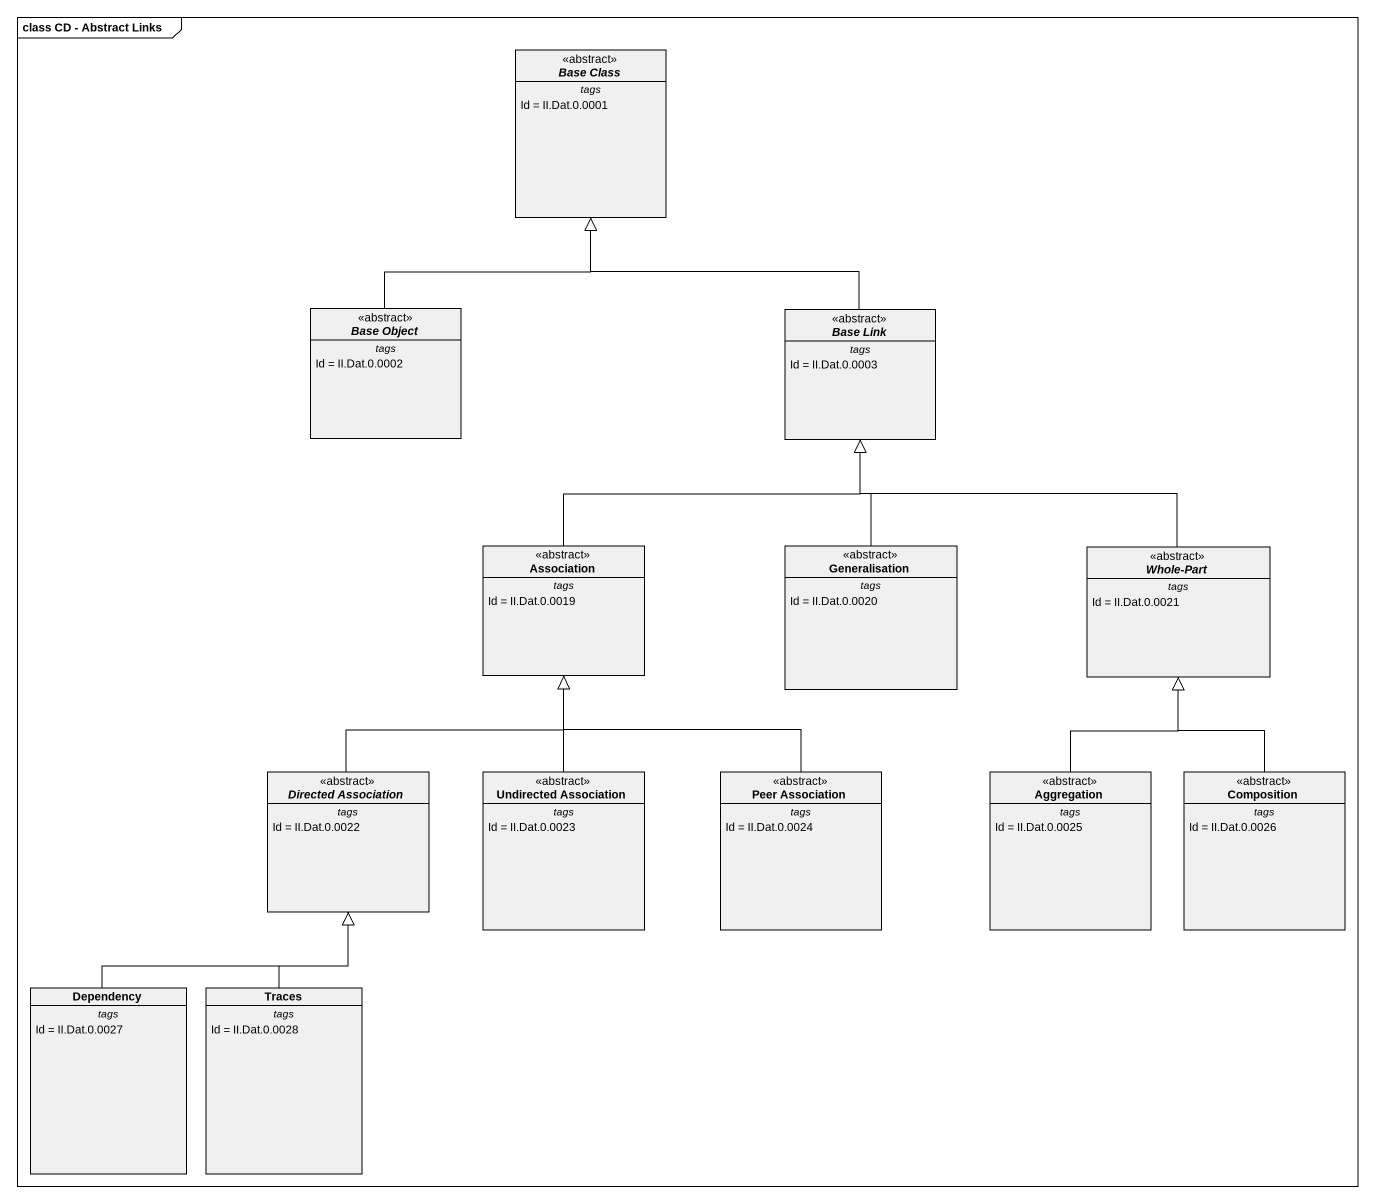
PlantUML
@startuml
mainframe class CD - Abstract Links
hide circle
hide empty members
abstract class "Base Class" as Base_Class <<abstract>> #F0F0F0 {
  -- tags --
  Id = II.Dat.0.0001
}
abstract class "Base Object" as Base_Object <<abstract>> #F0F0F0 {
  -- tags --
  Id = II.Dat.0.0002
}
abstract class "Base Link" as Base_Link <<abstract>> #F0F0F0 {
  -- tags --
  Id = II.Dat.0.0003
}
class Association <<abstract>> #F0F0F0 {
  -- tags --
  Id = II.Dat.0.0019
}
class Generalisation <<abstract>> #F0F0F0 {
  -- tags --
  Id = II.Dat.0.0020
}
abstract class "Whole-Part" as Whole_Part <<abstract>> #F0F0F0 {
  -- tags --
  Id = II.Dat.0.0021
}
abstract class "Directed Association" as Directed_Association <<abstract>> #F0F0F0 {
  -- tags --
  Id = II.Dat.0.0022
}
class "Undirected Association" as Undirected_Association <<abstract>> #F0F0F0 {
  -- tags --
  Id = II.Dat.0.0023
}
class "Peer Association" as Peer_Association <<abstract>> #F0F0F0 {
  -- tags --
  Id = II.Dat.0.0024
}
class Aggregation <<abstract>> #F0F0F0 {
  -- tags --
  Id = II.Dat.0.0025
}
class Composition <<abstract>> #F0F0F0 {
  -- tags --
  Id = II.Dat.0.0026
}
class Dependency #F0F0F0 {
  -- tags --
  Id = II.Dat.0.0027
}
class Traces #F0F0F0 {
  -- tags --
  Id = II.Dat.0.0028
}
Base_Object -up-|> Base_Class
Base_Link -up-|> Base_Class
Association -up-|> Base_Link
Generalisation -up-|> Base_Link
Whole_Part -up-|> Base_Link
Directed_Association -up-|> Association
Undirected_Association -up-|> Association
Peer_Association -up-|> Association
Aggregation -up-|> Whole_Part
Composition -up-|> Whole_Part
Dependency -up-|> Directed_Association
Traces -up-|> Directed_Association
@enduml
